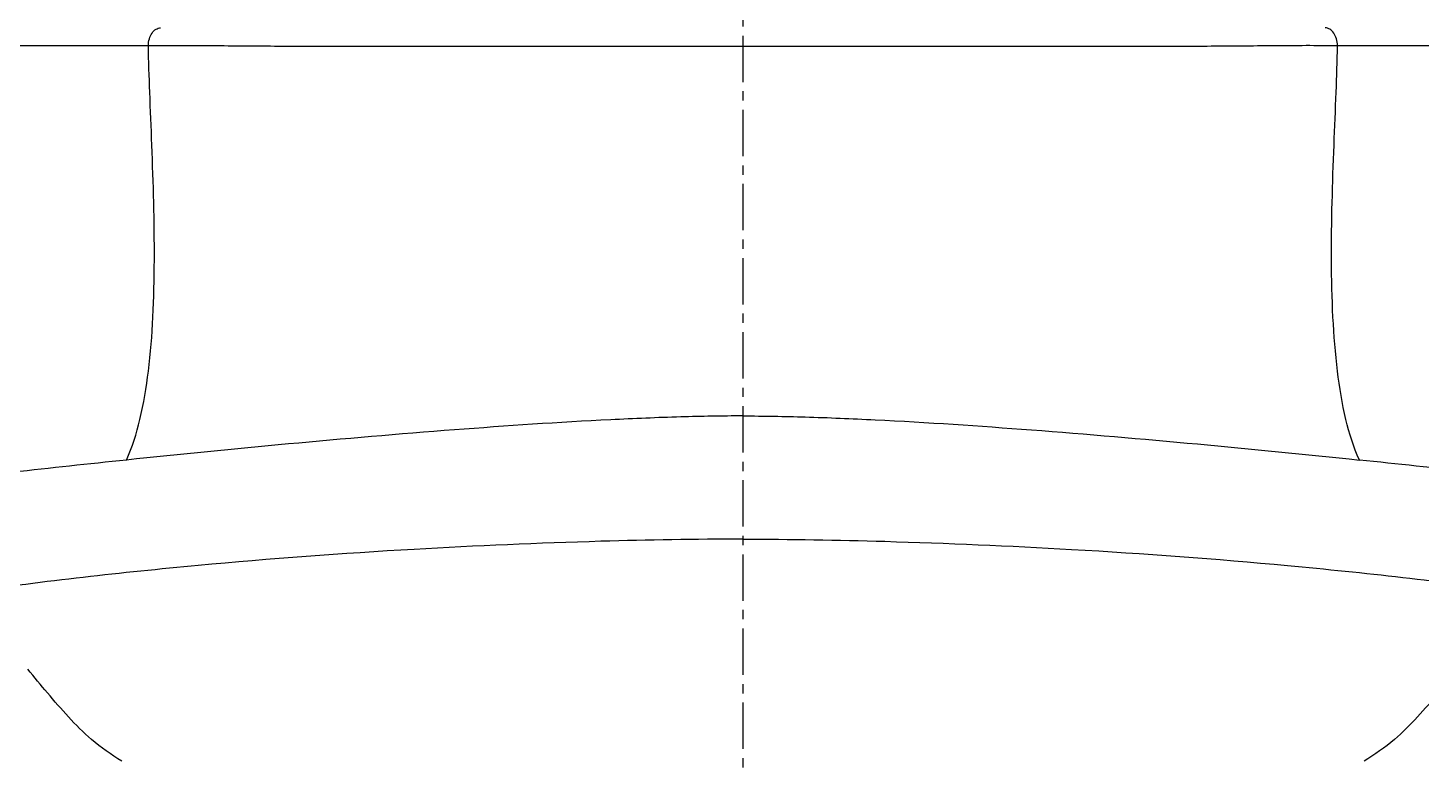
# Model space of a CAD drawing. Header units: millimetres. Extents: x 1091 to 1735, y 843 to 1297.
# Drawn here: x 1208.23 to 1245.87, y 1197.73 to 1217.52 of the extents above; entities that cross this region are included whole.
import ezdxf

# ---------------------------------------------------------------- set-up
doc = ezdxf.new("R2010")
doc.units = ezdxf.units.MM
doc.linetypes.add('CENTER', pattern=[2, 1.25, -0.25, 0.25, -0.25])

msp = doc.modelspace()

# ---------------------------------------------------------------- linework, layer by layer
at = {"color": 7, "linetype": 'CENTER'}
msp.add_line((1227.548, 1269.31), (1227.548, 1125.872), dxfattribs=at)
at = {"color": 7, "linetype": 'Continuous'}
for centre, radius, start, end in [((1251.06, 821.469), 386.482, 95.96498, 96.88113), ((1204.036, 821.472), 386.479, 83.11889, 84.03504)]:
    msp.add_arc(centre, radius, start, end, dxfattribs=at)
for points, knots in [([(1211.486, 1217.046), (1211.488, 1217.108), (1211.506, 1217.227), (1211.577, 1217.383), (1211.683, 1217.493), (1211.776, 1217.522), (1211.819, 1217.522)], [0, 0, 0, 0, 0.294122, 0.563515, 0.79631, 1, 1, 1, 1]), ([(1243.61, 1217.046), (1243.609, 1217.108), (1243.59, 1217.227), (1243.52, 1217.383), (1243.414, 1217.493), (1243.321, 1217.522), (1243.278, 1217.522)], [0, 0, 0, 0, 0.294207, 0.563672, 0.79643, 1, 1, 1, 1]), ([(1203.546, 1217.026), (1203.551, 1217.027), (1203.566, 1217.028), (1203.596, 1217.03), (1203.642, 1217.032), (1203.736, 1217.034), (1203.892, 1217.037), (1204.127, 1217.04), (1204.424, 1217.042), (1204.783, 1217.044), (1205.203, 1217.046), (1205.883, 1217.048), (1206.875, 1217.05), (1208.23, 1217.05), (1209.791, 1217.049), (1210.9, 1217.047), (1211.486, 1217.046)], [0, 0, 0, 0, 0.001775, 0.005578, 0.011404, 0.019245, 0.040924, 0.070528, 0.107983, 0.153224, 0.206183, 0.266731, 0.409895, 0.581153, 0.77859, 1, 1, 1, 1]), ([(1210.897, 1205.858), (1211.055, 1206.208), (1211.3, 1207.003), (1211.513, 1208.3), (1211.625, 1209.742), (1211.669, 1211.778), (1211.606, 1213.802), (1211.525, 1215.73), (1211.494, 1216.626), (1211.486, 1217.046)], [0, 0, 0, 0, 0.102055, 0.219728, 0.349474, 0.486574, 0.761508, 0.888159, 1, 1, 1, 1]), ([(1211.486, 1217.046), (1212.053, 1217.054), (1213.229, 1217.047), (1215.047, 1217.029), (1216.969, 1217.031), (1218.978, 1217.029), (1221.057, 1217.027), (1223.922, 1217.027), (1226.091, 1217.027), (1227.548, 1217.027)], [0, 0, 0, 0, 0.106021, 0.219549, 0.339587, 0.46501, 0.594782, 0.727912, 1, 1, 1, 1]), ([(1227.548, 1217.027), (1229.005, 1217.027), (1231.175, 1217.027), (1234.039, 1217.028), (1236.118, 1217.029), (1238.127, 1217.031), (1240.049, 1217.03), (1241.867, 1217.048), (1243.043, 1217.055), (1243.61, 1217.046)], [0, 0, 0, 0, 0.2721, 0.405234, 0.535005, 0.660424, 0.78046, 0.893984, 1, 1, 1, 1]), ([(1244.199, 1205.858), (1244.041, 1206.208), (1243.797, 1207.002), (1243.584, 1208.3), (1243.472, 1209.742), (1243.427, 1211.778), (1243.49, 1213.802), (1243.571, 1215.73), (1243.603, 1216.626), (1243.61, 1217.046)], [0, 0, 0, 0, 0.102053, 0.219726, 0.349471, 0.486571, 0.761506, 0.888158, 1, 1, 1, 1]), ([(1243.61, 1217.046), (1244.196, 1217.047), (1245.305, 1217.049), (1246.867, 1217.051), (1248.222, 1217.05), (1249.214, 1217.049), (1249.893, 1217.046), (1250.313, 1217.044), (1250.672, 1217.042), (1250.97, 1217.039), (1251.204, 1217.036), (1251.361, 1217.034), (1251.454, 1217.032), (1251.501, 1217.03), (1251.531, 1217.028), (1251.545, 1217.028), (1251.55, 1217.027)], [0, 0, 0, 0, 0.221416, 0.41886, 0.590122, 0.73329, 0.79384, 0.8468, 0.892041, 0.929494, 0.959096, 0.980773, 0.988611, 0.994435, 0.998233, 1, 1, 1, 1]), ([(1227.548, 1207.048), (1226.988, 1207.048), (1225.797, 1207.026), (1223.199, 1206.917), (1219.665, 1206.679), (1215.305, 1206.304), (1212.354, 1206.011), (1210.897, 1205.858)], [0, 0, 0, 0, 0.100611, 0.213899, 0.46715, 0.736868, 1, 1, 1, 1]), ([(1227.548, 1207.048), (1228.108, 1207.048), (1229.299, 1207.026), (1231.897, 1206.917), (1235.431, 1206.679), (1239.791, 1206.304), (1242.743, 1206.011), (1244.199, 1205.858)], [0, 0, 0, 0, 0.100611, 0.213899, 0.46715, 0.736867, 1, 1, 1, 1]), ([(1227.548, 1203.722), (1226.269, 1203.722), (1223.308, 1203.671), (1218.4, 1203.459), (1212.699, 1203.038), (1208.69, 1202.585), (1206.628, 1202.296)], [0, 0, 0, 0, 0.182829, 0.423411, 0.702217, 1, 1, 1, 1]), ([(1227.548, 1203.722), (1228.827, 1203.722), (1231.788, 1203.671), (1236.696, 1203.459), (1242.397, 1203.038), (1246.406, 1202.585), (1248.469, 1202.296)], [0, 0, 0, 0, 0.182829, 0.42341, 0.702217, 1, 1, 1, 1]), ([(1210.771, 1197.731), (1210.483, 1197.903), (1209.967, 1198.267), (1209.322, 1198.916), (1208.763, 1199.562), (1208.409, 1199.999), (1208.232, 1200.212)], [0, 0, 0, 0, 0.282155, 0.52717, 0.76728, 1, 1, 1, 1]), ([(1246.865, 1200.212), (1246.688, 1199.999), (1246.334, 1199.562), (1245.775, 1198.916), (1245.13, 1198.267), (1244.614, 1197.903), (1244.325, 1197.731)], [0, 0, 0, 0, 0.232734, 0.472832, 0.717828, 1, 1, 1, 1]), ([(1206.466, 1198.233), (1206.819, 1197.786), (1207.345, 1197.095), (1208.151, 1196.21), (1208.634, 1195.809), (1208.902, 1195.62)], [0, 0, 0, 0, 0.477236, 0.725956, 1, 1, 1, 1])]:
    msp.add_open_spline(points, degree=3, knots=knots, dxfattribs=at)

doc.saveas('drawing.dxf')
